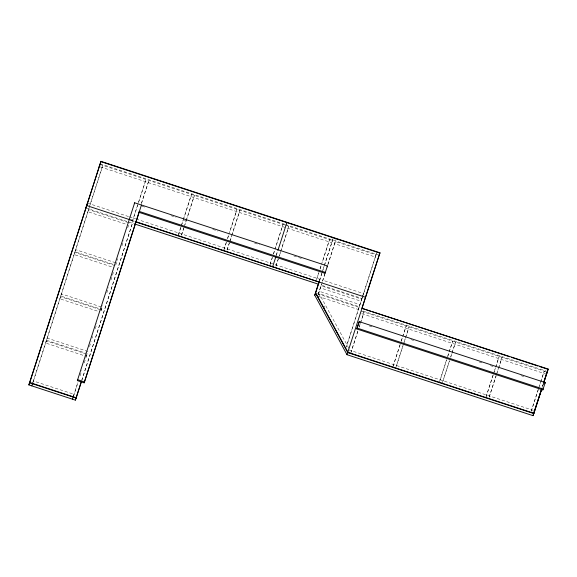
<?xml version="1.0" encoding="UTF-8"?>
<svg xmlns="http://www.w3.org/2000/svg" width="577" height="577" viewBox="0 0 577 577"><rect width="100%" height="100%" fill="white"/><g stroke="black" fill="none" stroke-linecap="round" stroke-linejoin="round"><path stroke-width="0.43" stroke-dasharray="2.88 2.16" d="M32.86 382.436L89.255 207.525L32.557 383.763M73.546 395.772L77.945 382.097M86.463 355.648L87.127 353.571M100.925 310.722L101.905 307.945M73.243 397.099L77.917 382.565M80.124 375.728L81.775 370.6M84.249 362.904L86.723 355.216M89.478 346.669L91.13 341.541M92.226 338.122L92.782 336.413M95.255 328.717L96.907 323.589M101.033 310.765L102.684 305.637M106.817 292.82L108.469 287.685M110.943 279.996L113.417 272.301M115.739 265.088L117.823 258.626M121.949 245.802L123.601 240.674M127.726 227.857L129.378 222.729M137.607 205.145L132.732 220.291L145.995 179.49L137.881 204.301M81.674 380.481L133.222 220.818L81.927 380.099M141.329 203.573L148.895 180.442L141.315 204.006M178.25 235.207L180.954 226.79M181.228 225.953L183.125 220.061M183.392 219.224L191.506 194.406L181.214 226.386M180.94 227.223L178.517 234.507M183.861 227.749L181.156 236.159L183.847 228.175M184.135 226.905L186.032 221.013M186.299 220.176L194.413 195.365L184.936 224.814M223.775 250.129L226.213 242.556M227.569 238.351L228.651 234.983M228.925 234.139L237.039 209.328L229.725 232.048M226.472 242.145L224.042 249.43M227.554 238.777L228.636 235.416M229.394 242.665L226.682 251.082L229.379 243.097M229.66 241.828L231.557 235.935M231.831 235.099L239.945 210.28L229.646 242.261M270.065 264.367L272.229 257.638M273.31 254.269L274.666 250.065M274.94 249.221L283.055 224.41L275.193 248.81M272.488 257.227L270.058 264.511M273.57 253.858L274.926 249.653M276.217 255.222L277.573 251.017M276.203 255.654L277.833 250.606M278.309 258.698L275.604 267.115L278.302 259.131M278.583 257.861L280.48 251.969M280.747 251.132L288.861 226.314L280.739 251.558M279.383 255.77L280.465 252.401M318.728 272.878L316.29 280.451L318.987 272.467M320.084 268.673L321.165 265.305M321.439 264.461L329.546 239.65L322.233 262.369M320.069 269.098L321.151 265.737M321.901 272.986L319.196 281.403L319.997 279.311L136.222 219.08M322.139 272.257L324.072 266.257M324.332 265.456L333.08 238.539M319.55 280.689L321.894 273.419M322.94 270.166L333.347 237.839M318.093 294.797L321.483 284.266M322.579 280.869L324.772 274.061M327.786 264.706L335.453 240.883M322.283 282.175L317.653 296.181L358.339 309.51L359.139 307.418L316.268 293.368M322.557 281.324L325.024 273.671M328.039 264.309L336.254 238.791M362.471 297.054L346.243 347.073L376.673 252.827L362.673 296.427M350.802 352.886L357.841 331.01M359.197 326.806L360.279 323.437M360.553 322.593L364.058 312.092L359.182 327.231M357.827 331.443L351.068 352.186M392.937 366.698L399.984 344.822M401.065 341.454L406.201 325.897L402.948 335.994M400.236 344.411L393.204 365.998M401.325 341.043L402.674 336.838M402.89 345.774L395.844 367.65L403.143 345.363M403.972 342.406L405.328 338.201M405.595 337.357L409.107 326.849L405.581 337.79M403.417 344.519L405.314 338.634M439.436 381.938L446.475 360.062M447.564 356.694L452.693 341.137L449.447 351.234M440.237 379.846L446.735 359.651M447.817 356.283L449.173 352.078M449.382 361.014L442.343 382.89L449.642 360.603M450.738 356.81L451.82 353.441M452.094 352.597L455.599 342.089L450.724 357.235M485.935 397.178L492.974 375.302M494.063 371.934L495.412 367.729M495.686 366.885L499.192 356.377L495.672 367.318M493.234 374.891L486.202 396.478M493.508 374.047L495.405 368.162M496.155 375.411L488.842 398.13L496.141 375.843M496.422 374.574L498.319 368.681M498.593 367.837L502.098 357.329L497.223 372.475M531.251 411.098L538.291 389.223M538.565 388.379L540.461 382.493M540.728 381.649L544.241 371.141L539.365 386.287M538.283 389.655L531.244 411.242M542.012 387.65L543.635 382.601M542.813 385.559L543.657 382.94M542.676 386.042L543.765 382.645M32.644 383.092L33.444 381L74.13 394.336L73.596 395.728M86.774 354.942L86.24 356.341L45.554 343.005L46.355 340.913L86.189 353.968M318.857 296.571L319.651 294.479L349.063 348.696M362.789 295.691L363.589 293.599L322.904 280.263M362.428 297.061L361.894 298.453L321.209 285.117M100.052 163.738L284.677 224.244M285.536 224.525L379.046 255.171M99.965 164.409L285.233 225.124M285.442 225.196L332.453 240.602L331.66 242.701L99.165 166.501M141.956 206.177L145.368 207.294M170.965 215.683L176.079 217.363M183.76 219.88L187.172 220.998M212.769 229.386L217.89 231.067M254.572 243.09L259.693 244.771M293.823 255.95L301.497 258.467M87.502 203.111L128.534 216.555M129.385 216.837L135.71 218.914M130.294 219.491L135.638 221.243M130.236 219.837L134.506 221.236M130.128 220.133L135.242 221.813M85.814 207.965L134.535 223.934M128.469 222.65L88.627 209.595L87.827 211.687L127.668 224.742M362.947 311.025L546.383 371.141M361.152 311.133L546.289 371.819M361.808 313.708L546.347 374.192M369.136 325.882L372.554 327M410.947 339.586L414.358 340.704M479.198 361.959L482.61 363.077M490.291 365.594L493.703 366.712M521.002 375.656L524.421 376.774M115.559 262.737L75.724 249.682L74.923 251.774L114.765 264.829M114.672 265.499L74.83 252.445L74.036 254.536L113.871 267.591M348.688 349.842L533.833 410.521M101.321 306.971L61.479 293.909L60.686 296.008L101.372 309.344M100.434 309.734L60.592 296.679L59.792 298.771L99.633 311.825M87.928 351.48L47.242 338.144L46.441 340.242L85.432 353.016M323.971 306.005L324.822 307.57M102.071 167.453L89.608 206.155L102.872 165.361L102.071 167.453M335.36 241.554L334.559 243.653L375.245 256.989L376.045 254.89L335.36 241.554M321.122 285.788L320.322 287.887L361.007 301.216L361.808 299.124L321.122 285.788M319.341 291.32L318.54 293.412L359.226 306.748L360.026 304.656L319.341 291.32"/><path stroke-width="0.87" d="M28.85 384.902L29.766 382.508L76.265 397.748L75.349 400.142L28.85 384.902L100.968 161.344L379.954 252.784L347.001 354.696L532.997 415.656L541.579 389.446M100.968 161.344L29.651 382.811L76.15 398.051L81.494 381.512M141.444 205.001L84.48 381.938L84.141 382.832L77.354 380.611L134.665 202.779L327.44 265.961L325.017 273.31L139.028 212.35L139.367 211.456L325.363 272.409L325.017 273.31M75.349 400.142L81.4 381.339M84.141 382.832L139.172 211.882M275.734 257.176L272.604 266.834M277.926 250.375L286.964 222.304M347.001 354.696L314.746 295.222L318.85 282.463M362.003 308.104L379.954 252.784M356.824 328.977L359.24 321.634L545.236 382.587L542.82 389.937L356.824 328.977L359.24 321.634M532.997 415.656L541.471 389.331M543.909 381.765L548.15 369.035L362.046 308.37M541.738 388.898L533.797 413.565L347.801 352.605L315.547 293.13L319.218 281.778L318.302 284.165L134.535 223.934M543.895 382.19L548.035 369.33M543.765 382.645L548.15 369.035M99.165 166.501L99.965 164.409M86.701 205.203L87.502 203.111M85.814 207.965L86.73 205.578L129.847 219.707M31.757 385.854L32.557 383.763M134.318 203.674L134.665 202.779M77.354 380.611L77.7 379.716L84.48 381.938M72.442 399.19L73.243 397.099M314.746 295.222L315.655 292.835L347.917 352.309L533.913 413.262M327.094 266.855L327.44 265.961M365.602 297.314L136.215 221.792M546.347 374.192L547.147 372.093M544.897 383.489L545.236 382.587M533.884 412.894L534.684 410.802M542.82 389.937L543.159 389.042L357.163 328.082M100.852 161.639L379.846 253.079M135.242 221.813L319.528 282.211M362.897 308.652L370.571 311.169M372.28 311.724L509.642 356.745M511.352 357.307L537.8 365.977M539.502 366.532L547.184 369.049"/></g></svg>
